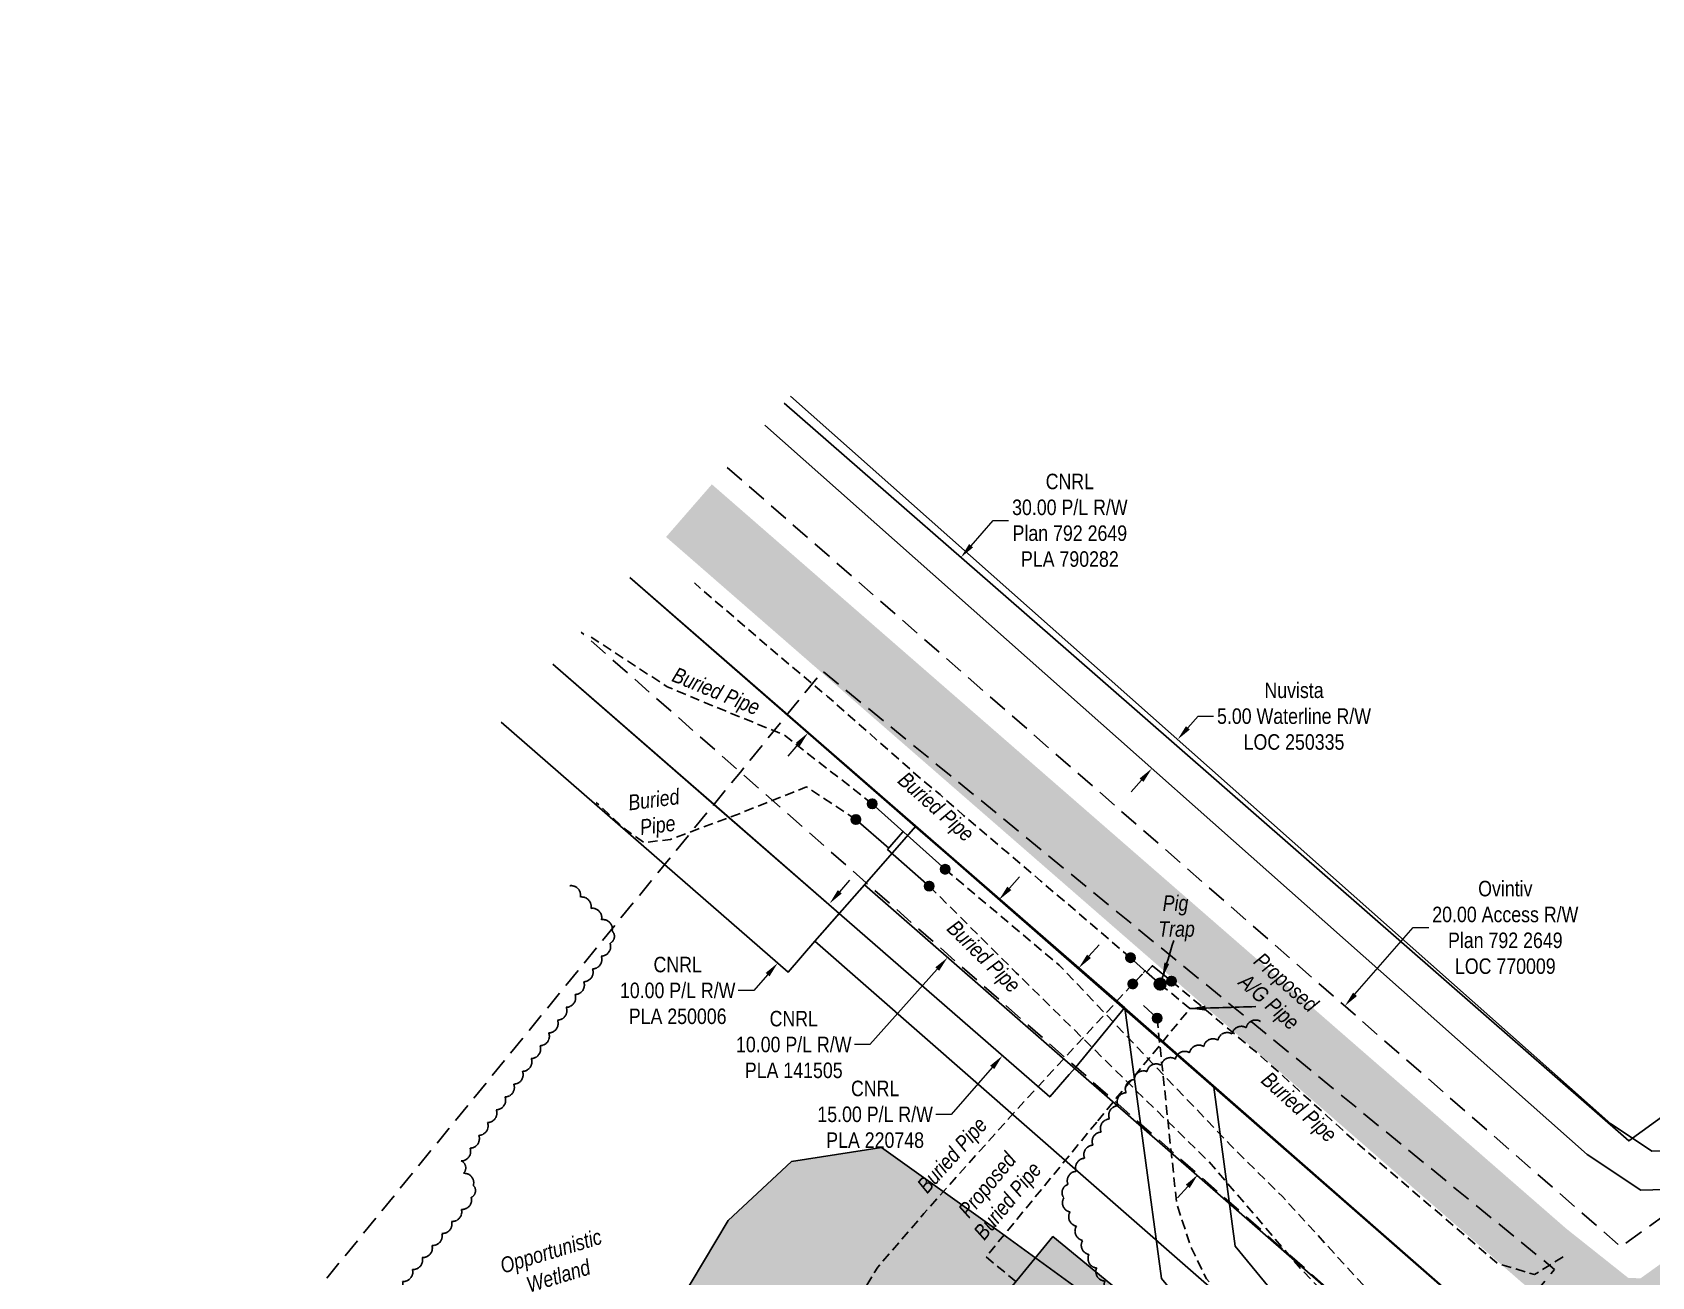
# Model space of a CAD drawing. Extents: x 391856 to 401992, y 6055951 to 6064954.
# Drawn here: x 391871 to 392916, y 6061021 to 6061823 of the extents above; entities that cross this region are included whole.
import ezdxf

# ---------------------------------------------------------------- set-up
doc = ezdxf.new("R2010")
doc.units = 0
doc.header["$LTSCALE"] = 5
doc.header["$PDSIZE"] = 0.5
for name, pattern in [('0', [1, 1, 0]), ('DASHED1', [0.375, 0.25, -0.125]), ('foc-ACCESSROAD', [3.75, 2.5, -1.25]), ('UG_PIPE', [1.875, 1.25, -0.625])]:
    doc.linetypes.add(name, pattern=pattern)
doc.layers.get('Defpoints').update_dxf_attribs({"color": 9})
doc.layers.add('AS-PIPE-AG', color=7, linetype='Continuous', true_color=0x7d00fa)
for name, color, linetype in [('AS-PIPE-UG', 44, 'UG_PIPE'), ('AS-PIPE-UG-T', 44, 'Continuous'), ('AS-ROADS', 254, 'Continuous'), ('AS-SYMBOL', 7, 'Continuous'), ('C-RW', 13, 'Continuous'), ('C-WS', 13, 'foc-ACCESSROAD'), ('F-AR', 190, 'foc-ACCESSROAD'), ('F-RW', 190, 'Continuous'), ('P-CROSSINGS', 250, 'Continuous'), ('P-PROPOSED', 10, 'Continuous'), ('P-PROPOSED-H', 21, 'Continuous'), ('T-BUSH', 110, '0'), ('WETLAND-T', 146, 'Continuous')]:
    doc.layers.add(name, color=color, linetype=linetype)
for name, color, linetype, lineweight in [('C-RW-T', 13, 'Continuous', 9), ('F-AR-T', 190, 'Continuous', 9), ('F-RW-T', 190, 'Continuous', 9), ('T-TEXT', 48, 'Continuous', 18)]:
    doc.layers.add(name, color=color, linetype=linetype, lineweight=lineweight)
doc.styles.add('80CG', font='ARIALN.TTF', dxfattribs={"height": 10})
doc.styles.add('80L', font='ARIALN.TTF', dxfattribs={"height": 10})
doc.dimstyles.new('Compass 5 000', dxfattribs={"dimscale": 5, "dimtxt": 9, "dimasz": 2, "dimexe": 0.2, "dimexo": 0.0625, "dimgap": 0.5, "dimtad": 0, "dimtih": 1, "dimtoh": 1, "dimzin": 0, "dimdsep": 46, "dimtxsty": '80CG', "dimcen": 0.1, "dimse1": 1, "dimse2": 1, "dimclrd": 256, "dimclrt": 256, "dimaunit": 1, "dimadec": 4, "dimazin": 0, "dimtfac": 0.06, "dimtofl": 0, "dimtmove": 0, "dimatfit": 1, "dimfxl": 0.2, "dimtolj": 1, "dimtzin": 0, "dimlwd": -1, "dimarcsym": 0})

# ---------------------------------------------------------------- blocks, each defined once
blk = doc.blocks.new('*D103')
at = {"layer": 'C-RW-T', "transparency": 16777216}
for p, q in [((392501.6, 6061271.2), (392508.2, 6061278.6)), ((392455.1, 6061219.1), (392411.6, 6061170.4)), ((392411.6, 6061170.4), (392401.6, 6061170.4))]:
    blk.add_line(p, q, dxfattribs=at)
for points in [[(392500.3, 6061272.3), (392502.8, 6061270), (392494.9, 6061263.7)], [(392453.8, 6061220.2), (392456.3, 6061218), (392461.7, 6061226.5)]]:
    blk.add_solid(points, dxfattribs=at)
at = {"layer": 'Defpoints', "color": 0, "transparency": 16777216}
for p in [(392461.7, 6061226.5), (392563.1, 6061202.8), (392529.9, 6061165.7)]:
    blk.add_point(p, dxfattribs=at)
at = {"layer": 'C-RW-T', "transparency": 16777216, "insert": (392362.5, 6061170.4), "char_height": 10, "attachment_point": 5, "style": '80CG'}
blk.add_mtext('\\A1;CNRL\\P10.00 P/L R/W\\PPLA 141505', dxfattribs=at)
blk = doc.blocks.new('*D106')
at = {"layer": 'C-RW-T', "transparency": 16777216}
for p, q in [((392552.9, 6061227.3), (392559.5, 6061234.8)), ((392490.5, 6061155.7), (392464.1, 6061125.4)), ((392464.1, 6061125.4), (392454.1, 6061125.4))]:
    blk.add_line(p, q, dxfattribs=at)
for points in [[(392551.7, 6061228.4), (392554.2, 6061226.2), (392546.3, 6061219.7)], [(392489.2, 6061156.8), (392491.8, 6061154.6), (392497.1, 6061163.2)]]:
    blk.add_solid(points, dxfattribs=at)
at = {"layer": 'Defpoints', "color": 0, "transparency": 16777216}
for p in [(392548.4, 6061218), (392497.1, 6061163.2), (392499.1, 6061161.4)]:
    blk.add_point(p, dxfattribs=at)
at = {"layer": 'C-RW-T', "transparency": 16777216, "insert": (392415, 6061125.4), "char_height": 10, "attachment_point": 5, "style": '80CG'}
blk.add_mtext('\\A1;CNRL\\P15.00 P/L R/W\\PPLA 220748', dxfattribs=at)
blk = doc.blocks.new('*D107')
at = {"layer": 'Defpoints', "color": 0, "transparency": 16777216}
for p in [(392718, 6061195.3), (392747.3, 6061169.6), (392652.6, 6061060.9)]:
    blk.add_point(p, dxfattribs=at)
at = {"layer": 'F-AR-T', "transparency": 16777216}
for p, q in [((392724.5, 6061202.8), (392762.1, 6061245.9)), ((392762.1, 6061245.9), (392772.1, 6061245.9)), ((392616.6, 6061079), (392610.1, 6061071.5))]:
    blk.add_line(p, q, dxfattribs=at)
for points in [[(392723.3, 6061203.9), (392725.8, 6061201.7), (392718, 6061195.3)], [(392615.4, 6061080.1), (392617.9, 6061077.9), (392623.2, 6061086.6)]]:
    blk.add_solid(points, dxfattribs=at)
at = {"layer": 'F-AR-T', "transparency": 16777216, "insert": (392821.5, 6061245.9), "char_height": 10, "attachment_point": 5, "style": '80CG'}
blk.add_mtext('\\A1;Ovintiv\\P20.00 Access R/W\\PPlan 792 2649\\PLOC 770009', dxfattribs=at)
blk = doc.blocks.new('*D111')
at = {"layer": 'Defpoints', "color": 0, "transparency": 16777216}
for p in [(392609, 6061368.1), (392610.1, 6061367.1), (392592.4, 6061349.4)]:
    blk.add_point(p, dxfattribs=at)
at = {"layer": 'F-RW-T', "transparency": 16777216}
for p, q in [((392616.7, 6061374.6), (392623.3, 6061382.1)), ((392623.3, 6061382.1), (392633.3, 6061382.1)), ((392586.9, 6061340.9), (392580.2, 6061333.4))]:
    blk.add_line(p, q, dxfattribs=at)
for points in [[(392615.5, 6061375.7), (392618, 6061373.5), (392610.1, 6061367.1)], [(392585.6, 6061342), (392588.1, 6061339.8), (392593.5, 6061348.4)]]:
    blk.add_solid(points, dxfattribs=at)
at = {"layer": 'F-RW-T', "transparency": 16777216, "insert": (392685.2, 6061382.1), "char_height": 10, "attachment_point": 5, "style": '80CG'}
blk.add_mtext('\\A1;Nuvista\\P5.00 Waterline R/W\\PLOC 250335', dxfattribs=at)
blk = doc.blocks.new('*D112')
at = {"layer": 'C-RW-T', "transparency": 16777216}
for p, q in [((392476.9, 6061492), (392491.1, 6061508.4)), ((392491.1, 6061508.4), (392501.1, 6061508.4)), ((392365.1, 6061363.9), (392358.6, 6061356.3))]:
    blk.add_line(p, q, dxfattribs=at)
for points in [[(392475.6, 6061493.1), (392478.1, 6061490.9), (392470.3, 6061484.5)], [(392363.9, 6061365), (392366.4, 6061362.8), (392371.7, 6061371.4)]]:
    blk.add_solid(points, dxfattribs=at)
at = {"layer": 'Defpoints', "color": 0, "transparency": 16777216}
for p in [(392470.3, 6061484.5), (392494.2, 6061463.6), (392395.6, 6061350.6)]:
    blk.add_point(p, dxfattribs=at)
at = {"layer": 'C-RW-T', "transparency": 16777216, "insert": (392540.6, 6061508.4), "char_height": 10, "attachment_point": 5, "style": '80CG', "bg_fill": 3, "box_fill_scale": 1.1, "bg_fill_color": 256, "bg_fill_true_color": 13158600, "bg_fill_transparency": 0}
blk.add_mtext('\\A1;CNRL\\P30.00 P/L R/W\\PPlan 792 2649\\PPLA 790282', dxfattribs=at)
blk = doc.blocks.new('RISER')
h = blk.add_hatch(color=255)
h.dxf.hatch_style = 1
edge = h.paths.add_edge_path()
edge.add_arc((0, 0), 0.7, 0, 360)
blk.add_hatch(color=13).paths.add_polyline_path([(0.58, -0.15), (-0.58, -0.15, 0.774597)])
at = {"color": 13}
blk.add_line((-0.58, -0.15), (0.58, -0.15), dxfattribs=at)
blk.add_circle((0, 0), 0.6, dxfattribs=at)
blk = doc.blocks.new('PIG')
h = blk.add_hatch(color=255)
h.dxf.hatch_style = 1
edge = h.paths.add_edge_path()
edge.add_arc((0, 0), 0.85, 0, 360)
at = {"layer": 'AS-SYMBOL'}
h = blk.add_hatch(color=13, dxfattribs=at)
h.dxf.hatch_style = 1
h.paths.add_polyline_path([(-0.1, 0, 1), (-0.55, 0, 1)])
h = blk.add_hatch(color=13, dxfattribs=at)
h.dxf.hatch_style = 1
h.paths.add_polyline_path([(0.1, 0, 1), (0.55, 0, 1)])
at = {"layer": 'AS-SYMBOL', "color": 13}
for centre, radius in [((0, 0), 0.75), ((-0.33, 0), 0.225), ((0.33, 0), 0.225)]:
    blk.add_circle(centre, radius, dxfattribs=at)

msp = doc.modelspace()

# ---------------------------------------------------------------- hatches: boundary and pattern name
at = {"layer": 'AS-ROADS'}
h = msp.add_hatch(color=256, dxfattribs=at)
h.dxf.hatch_style = 1
h.paths.add_polyline_path([(392614.743, 6060793.041), (392654.613, 6060859.394), (392549.432, 6061010.395), (392494.907, 6061049.975), (392419.167, 6061103.981), (392361.075, 6061095.053), (392320.134, 6061057.003), (392280.334, 6060990.377), (392283.755, 6060944.885), (392340.757, 6060856.781), (392426.725, 6060790.33), (392505.781, 6060805.336)])
at = {"layer": 'P-PROPOSED-H'}
h = msp.add_hatch(color=256, dxfattribs=at)
h.dxf.hatch_style = 1
h.paths.add_polyline_path([(394050.214, 6061603.615), (394006.097, 6061664.267), (393768.327, 6061491.32), (393891.37, 6061321.399), (393558.245, 6061079.499), (393605.71, 6060957.896), (393075.864, 6060696.446), (393023.159, 6060641.287), (392529.649, 6061046.609), (392482.049, 6060988.651), (393029.321, 6060539.174), (393120.935, 6060635.052), (393700.591, 6060921.081), (393649.164, 6061052.833), (393996.045, 6061304.721), (393872.967, 6061474.69)])

# ---------------------------------------------------------------- linework, layer by layer
at = {"layer": 'AS-PIPE-AG', "flags": 128}
for points in [[(392423.738, 6061297.119), (392402.571, 6061315.578)], [(392413.08, 6061325.617), (392460.183, 6061283.425)], [(392449.864, 6061272.566), (392423.004, 6061296.285), (392432.908, 6061307.535)], [(392579.77, 6061226.473), (392579.77, 6061226.498)], [(392590.094, 6061217.175), (392579.775, 6061226.418)], [(392587.247, 6061215.674), (392587.247, 6061215.699), (392581.15, 6061209.287), (392581.155, 6061209.312)], [(392587.247, 6061215.674), (392581.15, 6061209.287)], [(392589.198, 6061217.95), (392589.198, 6061217.975), (392588.133, 6061216.8), (392588.138, 6061216.825)], [(392589.198, 6061217.95), (392588.133, 6061216.8)], [(392606.085, 6061211.243), (392606.085, 6061211.268), (392593.94, 6061221.266), (392593.94, 6061221.291), (392590.094, 6061217.175), (392590.094, 6061217.2)], [(392606.085, 6061211.243), (392593.94, 6061221.266), (392590.094, 6061217.175)], [(392598.832, 6061209.407), (392590.094, 6061217.175)], [(392596.886, 6061187.413), (392588.138, 6061195.506)], [(392597.001, 6061187.408), (392597.001, 6061187.433)]]:
    msp.add_lwpolyline(points, dxfattribs=at)
at = {"layer": 'AS-PIPE-AG', "linetype": 'DASHED1', "ltscale": 5, "flags": 128}
msp.add_lwpolyline([(392598.832, 6061209.407), (392618.045, 6061193.627), (392558.575, 6061121.218)], dxfattribs=at)
at = {"layer": 'AS-PIPE-UG', "flags": 128}
for points in [[(392579.79, 6061226.313), (392521.672, 6061276.028), (392472.083, 6061318.159), (392456.862, 6061331.534), (392445.898, 6061340.563), (392384.234, 6061394.884), (392352.452, 6061421.434), (392298.381, 6061468.032)], [(392413.145, 6061325.642), (392356.168, 6061370.079), (392309.74, 6061389.031), (392280.889, 6061401.096), (392231.905, 6061433.043)], [(392402.631, 6061315.598), (392370.814, 6061336.601), (392325.461, 6061318.524), (392282.9, 6061302.728), (392266.008, 6061300.562), (392252.898, 6061309.926), (392235.121, 6061326.397)], [(392460.178, 6061283.42), (392533.627, 6061221.672), (392644.245, 6061105.537), (392677.757, 6061072.344), (392730.828, 6061014.291), (392789.866, 6060953.473), (392947.092, 6060791.26), (392967.539, 6060780.596), (393002.918, 6060806.161)], [(392450.029, 6061272.441), (392506.056, 6061216.695), (392566.975, 6061156.762), (392630.509, 6061094.698), (392689.457, 6061025.956), (392689.457, 6061025.981), (392768.858, 6060943.019), (392768.988, 6060943.039), (392880.681, 6060857.241), (392911.148, 6060820.717), (392938.118, 6060786.969), (392945.751, 6060773.373), (392942.07, 6060755.696), (392913.198, 6060730.307), (392866.811, 6060690.816), (392809.713, 6060647.71), (392743.663, 6060631.043), (392685.275, 6060601.722)], [(392606.05, 6061211.283), (392606.05, 6061211.308), (392664.097, 6061162.774), (392664.097, 6061162.799), (392727.557, 6061105.277), (392727.557, 6061105.302), (392816.651, 6061029.227), (392840.27, 6061022.154), (392860.498, 6061034.669)], [(392581.155, 6061209.477), (392502.375, 6061124.074), (392446.393, 6061061.455), (392416.657, 6061026.906), (392399.835, 6060999.041)], [(392581.155, 6061209.477), (392581.155, 6061209.502)], [(392606.355, 6061210.992), (392606.36, 6061211.017)], [(392596.851, 6061187.353), (392609.546, 6061067.527), (392613.468, 6061055.592), (392618.9, 6061039.496), (392628.643, 6061019.408), (392655.644, 6060988.176), (392721.414, 6060926.147), (392737.18, 6060910.796), (392766.797, 6060869.926), (392797.479, 6060828.43), (392807.678, 6060827.414), (392812.36, 6060831.891), (392822.989, 6060840.904), (392869.251, 6060877.398), (392909.007, 6060905.244), (392949.037, 6060935.066)], [(392505.849, 6061017.63), (392486.53, 6061033.497), (392558.575, 6061121.218)]]:
    msp.add_lwpolyline(points, dxfattribs=at)
at = {"layer": 'AS-ROADS', "const_width": 45, "flags": 128}
for points in [[(392915.644, 6060996.96), (393950.876, 6061740.185)], [(392915.644, 6060996.985), (392892.692, 6060997.688), (392846.621, 6061034.27), (392294.905, 6061514.645)]]:
    msp.add_lwpolyline(points, dxfattribs=at)
at = {"layer": 'AS-ROADS', "flags": 128}
msp.add_lwpolyline([(392614.743, 6060793.041), (392654.613, 6060859.394), (392549.432, 6061010.395), (392494.907, 6061049.975), (392419.167, 6061103.981), (392361.075, 6061095.053), (392320.134, 6061057.003), (392280.334, 6060990.377), (392283.755, 6060944.885), (392340.757, 6060856.781), (392426.725, 6060790.33), (392505.781, 6060805.336)], close=True, dxfattribs=at)
at = {"layer": 'C-RW'}
msp.add_line((392824.369, 6060844.901), (392376.072, 6061237.09), dxfattribs=at)
at = {"layer": 'C-RW', "flags": 128}
for points in [[(392539.708, 6061423.972), (392901.203, 6061108.247), (393270.373, 6061375.971), (393890.636, 6061823.003)], [(392575.838, 6061194.046), (392892.676, 6060916.539), (392893.395, 6060917.293), (393358.513, 6061254.598), (393976.966, 6061704.317)]]:
    msp.add_lwpolyline(points, dxfattribs=at)
at = {"layer": 'C-RW'}
for points in [[(392356.273, 6061583.873), (392539.708, 6061423.972)], [(392256.756, 6061471.61), (392358.346, 6061383.052), (392440.906, 6061311.071), (392575.838, 6061194.046), (392544.454, 6061155.946), (392540.249, 6061151.125), (392527.614, 6061136.614), (392391.779, 6061254.842), (392311.068, 6061325.092), (392207.094, 6061415.587)], [(392441.017, 6061310.974), (392440.906, 6061311.071), (392358.35, 6061383.049), (392256.756, 6061471.61)], [(392207.094, 6061415.587), (392310.924, 6061325.217), (392391.779, 6061254.842), (392391.779, 6061254.842), (392376.072, 6061237.09), (392358.953, 6061217.127), (392279.23, 6061286.516), (392173.755, 6061378.319)], [(393560.769, 6061080.667), (393413.957, 6060974.231), (393014.19, 6060777.462), (392996.76, 6060759.248), (392408.145, 6061273.336), (392441.035, 6061310.995), (392977.104, 6060842.801), (393375.106, 6061038.701), (393516.747, 6061141.388)], [(392408.145, 6061273.336), (392376.072, 6061237.09)]]:
    msp.add_lwpolyline(points, dxfattribs=at)
at = {"layer": 'C-RW-T'}
for p, q in [((392392.168, 6061268.882), (392398.737, 6061276.422)), ((392345.615, 6061215.478), (392336.712, 6061205.261)), ((392336.712, 6061205.261), (392326.712, 6061205.261))]:
    msp.add_line(p, q, dxfattribs=at)
for points in [[(392390.911, 6061269.977), (392393.424, 6061267.787), (392385.598, 6061261.343)], [(392344.359, 6061216.573), (392346.872, 6061214.383), (392352.185, 6061223.018)]]:
    msp.add_solid(points, dxfattribs=at)
at = {"layer": 'C-WS', "flags": 128}
msp.add_lwpolyline([(391871.37, 6060787.442), (392284.687, 6061293.194), (392328.076, 6061346.073), (392354.866, 6061379.052), (392381.133, 6061411.2), (392853.156, 6061025.442), (392814.613, 6060978.306), (392786.222, 6060943.52), (392782.964, 6060939.55), (392764.545, 6060917.082), (392752.933, 6060902.87), (392751.265, 6060900.839), (392724.837, 6060868.519), (392720.609, 6060863.35), (392708.7, 6060848.785), (392614.067, 6060733.053), (392599.915, 6060715.753), (392351.501, 6060411.964), (392321.416, 6060375.174)], dxfattribs=at)
at = {"layer": 'F-AR', "flags": 128}
for points in [[(392319.598, 6061542.501), (392896.065, 6061039.999), (393025.105, 6061133.205), (393106.158, 6061191.746), (393166.976, 6061235.675), (393212.145, 6061268.303), (393265.391, 6061306.763), (393293.243, 6061326.877), (393371.768, 6061383.592), (393412.648, 6061413.122), (393495.937, 6061473.277), (393556.789, 6061517.24), (393617.603, 6061561.166), (393814.36, 6061703.291), (393871.255, 6061745.45), (393920.504, 6061781.941)], [(393978.446, 6061702.282), (393868.419, 6061622.419), (393675.118, 6061482.018), (393614.407, 6061437.957), (393553.586, 6061393.891), (393460.029, 6061325.976), (393419.63, 6061296.661), (393356.946, 6061251.159), (393335.957, 6061235.927), (393225.181, 6061155.514), (393164.466, 6061111.443), (393083.55, 6061052.712), (392890.231, 6060912.392), (392859.035, 6060879.532), (392802.642, 6060929.096), (392786.222, 6060943.52), (392639.257, 6061072.647), (392582.035, 6061122.923), (392409.297, 6061274.703), (392328.076, 6061346.073), (392225.426, 6061436.267)]]:
    msp.add_lwpolyline(points, dxfattribs=at)
at = {"layer": 'F-RW'}
for points in [[(393590.031, 6061649.162), (393587.959, 6061625.253), (393576.135, 6061618.539), (393510.441, 6061581.225), (393500.999, 6061575.863), (393480.583, 6061532.888), (393481.636, 6061526.959), (393489.64, 6061481.961), (393491.725, 6061470.234), (393497.559, 6061437.42), (393427.225, 6061386.31), (393386.33, 6061356.594), (393185.263, 6061210.491), (393124.57, 6061166.391), (393071.379, 6061127.74), (393039.829, 6061112.925), (392965.688, 6061078.112), (392948.159, 6061077.626), (392908.86, 6061076.539), (392874.239, 6061099.51), (392343.761, 6061569.759)], [(392360.345, 6061588.467), (392889.519, 6061119.374), (392905.459, 6061108.801), (392916.085, 6061101.748), (392959.782, 6061102.956), (393025.085, 6061133.338), (393058.604, 6061149.359), (393109.882, 6061186.621), (393170.574, 6061230.72), (393374.355, 6061378.797), (393415.182, 6061408.462), (393470.205, 6061448.447), (393469.222, 6061453.98), (393459.141, 6061510.68), (393456.005, 6061528.315), (393454.568, 6061536.391), (393467.035, 6061562.634)], [(392633.382, 6061143.002), (392647.329, 6061040.45), (392815.644, 6060835.832), (392893.395, 6060917.293), (393358.513, 6061254.598), (393761.894, 6060221.082)], [(392575.977, 6061194.071), (392599.697, 6061019.648), (392780.842, 6060799.433), (392812.865, 6060760.504), (392926.427, 6060879.483), (393335.469, 6061176.122), (393715.33, 6060202.868)]]:
    msp.add_lwpolyline(points, dxfattribs=at)
at = {"layer": 'P-PROPOSED', "flags": 128}
msp.add_lwpolyline([(394006.097, 6061664.267), (393768.327, 6061491.32), (393891.37, 6061321.399), (393558.245, 6061079.499), (393605.71, 6060957.896), (393075.864, 6060696.446), (393023.159, 6060641.287), (392529.649, 6061046.609), (392482.049, 6060988.651), (393029.321, 6060539.174), (393120.935, 6060635.052), (393700.591, 6060921.081), (393649.164, 6061052.833), (393996.045, 6061304.721), (393872.967, 6061474.69), (394050.214, 6061603.615)], dxfattribs=at)
at = {"layer": 'T-BUSH', "flags": 128}
for points in [[(392217.988, 6061272.804, -0.52056705), (392224.832, 6061265.513, -0.52056705), (392231.676, 6061258.221, -0.52056705), (392238.519, 6061250.93, -0.52056705), (392245.363, 6061243.639, -0.52056705), (392243.969, 6061235.711, -0.52056705), (392238.326, 6061227.455, -0.52056705), (392232.684, 6061219.199, -0.52056705), (392227.041, 6061210.943, -0.52056705), (392221.399, 6061202.687, -0.52056705), (392215.756, 6061194.431, -0.52056705), (392210.114, 6061186.175, -0.52056705), (392204.471, 6061177.919, -0.52056705), (392198.829, 6061169.663, -0.52056705), (392193.186, 6061161.407, -0.52056705), (392187.544, 6061153.151, -0.52056705), (392181.901, 6061144.895, -0.52056705), (392176.258, 6061136.638, -0.52056705), (392170.616, 6061128.382, -0.52056705), (392164.973, 6061120.126, -0.52056705), (392159.331, 6061111.87, -0.52056705), (392153.688, 6061103.614, -0.52056705), (392148.046, 6061095.358, -0.52056705), (392149.51, 6061087.399, -0.52056705), (392155.821, 6061079.643, -0.52056705), (392154.422, 6061071.889, -0.52056705), (392148.104, 6061064.138, -0.52056705), (392141.786, 6061056.386, -0.52056705), (392135.468, 6061048.635, -0.52056705), (392129.15, 6061040.883, -0.52056705), (392122.833, 6061033.132, -0.52056705), (392116.515, 6061025.38, -0.52056705), (392110.197, 6061017.629, -0.52056705), (392103.879, 6061009.877, -0.52056705), (392097.561, 6061002.126, -0.52056705), (392091.244, 6060994.374, -0.52056705), (392084.926, 6060986.623, -0.52056705), (392078.608, 6060978.872, -0.52056705), (392072.29, 6060971.12, -0.52056705), (392066.843, 6060962.869, -0.52056705), (392063.34, 6060953.503, -0.52056705), (392059.838, 6060944.136, -0.52056705), (392056.335, 6060934.77, -0.52056705), (392052.833, 6060925.403, -0.52056705), (392049.33, 6060916.036, -0.52056705), (392045.828, 6060906.67, -0.52056705), (392043.109, 6060897.516, -0.52056705), (392050.862, 6060891.2, -0.52056705), (392058.615, 6060884.884, -0.52056705), (392066.368, 6060878.567, -0.52056705), (392074.121, 6060872.251, -0.52056705), (392081.873, 6060865.935, -0.52056705), (392089.626, 6060859.619, -0.52056705), (392097.379, 6060853.303, -0.52056705), (392105.132, 6060846.987, -0.52056705), (392112.885, 6060840.671, -0.52056705), (392120.638, 6060834.355, -0.52056705), (392128.391, 6060828.038, -0.52056705), (392136.143, 6060821.722, -0.52056705), (392143.896, 6060815.406, -0.52056705), (392151.649, 6060809.09, -0.52056705), (392159.402, 6060802.774, -0.52056705), (392167.155, 6060796.458, -0.52056705), (392174.908, 6060790.142, -0.52056705), (392182.66, 6060783.826, -0.52056705), (392190.413, 6060777.509, -0.52056705), (392198.166, 6060771.193, -0.52056705), (392205.919, 6060764.877, -0.52056705), (392213.672, 6060758.561, -0.52056705), (392216.364, 6060748.945, -0.52056705), (392219.016, 6060739.303, -0.52056705), (392221.669, 6060729.661, -0.52056705), (392224.322, 6060720.02, -0.52056705), (392226.975, 6060710.378, -0.52056705), (392229.628, 6060700.736, -0.52056705), (392232.281, 6060691.095, -0.52056705), (392240.538, 6060688.391, -0.52056705), (392250.522, 6060687.826, -0.52056705), (392260.506, 6060687.261, -0.52056705), (392270.49, 6060686.696, -0.52056705), (392280.474, 6060686.13, -0.52056705), (392289.991, 6060683.587, -0.52056705), (392299.177, 6060679.634, -0.52056705), (392308.362, 6060675.681, -0.52056705), (392317.548, 6060671.728, -0.52056705), (392326.734, 6060667.775, -0.52056705), (392335.919, 6060663.822, -0.52056705), (392344.918, 6060659.488, -0.52056705), (392353.668, 6060654.647, -0.52056705), (392362.418, 6060649.806, -0.52056705), (392371.168, 6060644.965, -0.52056705), (392379.918, 6060640.124, -0.52056705), (392388.668, 6060635.283, -0.52056705), (392397.418, 6060630.441, -0.52056705), (392405.563, 6060628.565, -0.52056705), (392411.713, 6060636.45, -0.52056705), (392417.864, 6060644.335, -0.52056705), (392424.014, 6060652.22, -0.52056705), (392430.165, 6060660.105, -0.52056705), (392436.315, 6060667.989, -0.52056705), (392442.466, 6060675.874, -0.52056705), (392448.616, 6060683.759, -0.52056705), (392454.767, 6060691.644, -0.52056705), (392460.917, 6060699.529, -0.52056705), (392467.014, 6060707.455, -0.52056705), (392473.02, 6060715.45, -0.52056705), (392479.026, 6060723.446, -0.52056705), (392485.033, 6060731.441, -0.52056705), (392491.039, 6060739.436, -0.52056705), (392497.045, 6060747.432, -0.52056705), (392503.051, 6060755.427, -0.52056705), (392510.626, 6060761.566, -0.52056705), (392519.511, 6060766.154, -0.52056705), (392528.397, 6060770.741, -0.52056705), (392537.283, 6060775.328, -0.52056705), (392546.169, 6060779.916, -0.52056705), (392555.054, 6060784.503, -0.52056705), (392563.94, 6060789.091, -0.52056705), (392572.826, 6060793.678, -0.52056705), (392582.564, 6060793.037, -0.52056705), (392592.446, 6060791.509, -0.52056705), (392602.329, 6060789.981, -0.52056705), (392609.935, 6060787.708, -0.52056705), (392602.868, 6060780.633, -0.52056705), (392595.8, 6060773.559, -0.52056705), (392588.733, 6060766.484, -0.52056705), (392581.666, 6060759.409, -0.52056705), (392574.598, 6060752.334, -0.52056705), (392567.531, 6060745.259, -0.52056705), (392560.464, 6060738.185, -0.52056705), (392553.396, 6060731.11, -0.52056705), (392546.329, 6060724.035, -0.52056705), (392539.262, 6060716.96, -0.52056705), (392532.194, 6060709.885, -0.52056705), (392525.127, 6060702.811, -0.52056705), (392518.06, 6060695.736, -0.52056705), (392510.992, 6060688.661, -0.52056705), (392503.925, 6060681.586, -0.52056705), (392496.858, 6060674.511, -0.52056705), (392489.791, 6060667.437, -0.52056705), (392482.685, 6060660.324, -0.52056705)], [(392663.537, 6061185.351, 0.52056705), (392654.39, 6061181.31, 0.52056705), (392645.243, 6061177.268, 0.52056705), (392636.096, 6061173.227, 0.52056705), (392626.949, 6061169.185, 0.52056705), (392617.802, 6061165.144, 0.52056705), (392608.655, 6061161.102, 0.52056705), (392599.508, 6061157.061, 0.52056705), (392590.361, 6061153.019, 0.52056705), (392582.203, 6061147.83, 0.52056705), (392576.855, 6061139.381, 0.52056705), (392571.506, 6061130.931, 0.52056705), (392566.158, 6061122.482, 0.52056705), (392560.809, 6061114.032, 0.52056705), (392555.461, 6061105.583, 0.52056705), (392550.112, 6061097.133, 0.52056705), (392544.764, 6061088.684, 0.52056705), (392539.416, 6061080.234, 0.52056705), (392536.686, 6061071.592, 0.52056705), (392540.74, 6061062.451, 0.52056705), (392544.794, 6061053.31, 0.52056705), (392548.849, 6061044.168, 0.52056705), (392552.903, 6061035.027, 0.52056705), (392557.833, 6061026.355, 0.52056705), (392563.201, 6061017.918, 0.52056705), (392568.57, 6061009.482, 0.52056705), (392573.938, 6061001.045, 0.52056705), (392579.307, 6060992.608, 0.52056705), (392584.676, 6060984.171, 0.52056705), (392590.044, 6060975.735, 0.52056705), (392595.413, 6060967.298, 0.52056705), (392600.782, 6060958.861, 0.52056705), (392606.15, 6060950.425, 0.52056705), (392611.519, 6060941.988, 0.52056705), (392616.887, 6060933.551, 0.52056705), (392622.256, 6060925.115, 0.52056705), (392627.625, 6060916.678, 0.52056705), (392632.993, 6060908.241, 0.52056705), (392638.362, 6060899.804, 0.52056705), (392643.731, 6060891.368, 0.52056705), (392649.099, 6060882.931, 0.52056705), (392654.468, 6060874.494, 0.52056705), (392662.151, 6060869.318, 0.52056705), (392671.887, 6060867.032, 0.52056705), (392681.622, 6060864.746, 0.52056705), (392691.357, 6060862.46, 0.52056705), (392700.528, 6060863.857, 0.52056705), (392709.133, 6060868.952, 0.52056705), (392717.737, 6060874.047, 0.52056705), (392726.342, 6060879.142, 0.52056705), (392733.91, 6060885.624, 0.52056705), (392741.233, 6060892.434, 0.52056705), (392748.555, 6060899.244, 0.52056705), (392755.878, 6060906.054, 0.52056705), (392763.201, 6060912.864, 0.52056705), (392770.524, 6060919.674, 0.52056705), (392777.847, 6060926.484, 0.52056705), (392785.17, 6060933.294, 0.52056705), (392792.492, 6060940.104, 0.52056705), (392799.815, 6060946.914, 0.52056705), (392807.138, 6060953.724, 0.52056705), (392815.659, 6060961.648, 0.52056705)]]:
    msp.add_lwpolyline(points, format="xyb", dxfattribs=at)

# ---------------------------------------------------------------- block references
at = {"layer": 'AS-SYMBOL'}
for name, p, xscale, yscale, zscale in [('RISER', (392413.145, 6061325.642), 5.000000000000034, 5.000000000000034, 5.000000000000034), ('RISER', (392402.621, 6061315.513), 5.000000000000034, 5.000000000000034, 5.000000000000034), ('RISER', (392460.178, 6061283.42), 5.000000000000034, 5.000000000000034, 5.000000000000034), ('RISER', (392449.864, 6061272.566), 5.000000000000034, 5.000000000000034, 5.000000000000034), ('RISER', (392579.775, 6061226.418), 5.000000000000034, 5.000000000000034, 5.000000000000034), ('RISER', (392581.135, 6061209.477), 5.000000000000034, 5.000000000000034, 5.000000000000034), ('PIG', (392598.832, 6061209.407), 5.000000000000037, 5.000000000000037, 5.000000000000037), ('RISER', (392606.15, 6061211.278), 5.000000000000034, 5.000000000000034, 5.000000000000034), ('RISER', (392596.886, 6061187.413), 5.000000000000034, 5.000000000000034, 5.000000000000034)]:
    msp.add_blockref(name, p, dxfattribs=dict(at, xscale=xscale, yscale=yscale, zscale=zscale))

# ---------------------------------------------------------------- texts
at = {"layer": 'AS-PIPE-AG', "linetype": 'DASHED1', "ltscale": 5, "insert": (392660.991, 6061234.228), "char_height": 10, "attachment_point": 1, "rotation": 318.444188, "style": '80L'}
msp.add_mtext_dynamic_manual_height_columns('\\pi5.46373;{\\fArial Narrow|b0|i1|c0|p34;Proposed\\P\\pi7.18611;A/G Pipe}', width=59.9452, gutter_width=50, heights=[0], dxfattribs=at)
at = {"layer": 'AS-PIPE-UG-T', "char_height": 10, "attachment_point": 1, "style": '80L'}
for s, width, insert, rotation in [('\\pi0.75023;{\\fArial Narrow|b0|i1|c0|p34;Buried Pipe}', 59.9452, (392286.295, 6061414.464), 337.794254), ('\\pi0.75023;{\\fArial Narrow|b0|i1|c0|p34;Buried Pipe}', 59.9452, (392434.9, 6061347.64), 318.622482), ('\\pi0.3399;{\\fArial Narrow|b0|i1|c0|p34;Buried\\P\\pi5.81057;Pipe}', 33.76985, (392254.777, 6061331.178), 7.306616), ('\\pi0.75023;{\\fArial Narrow|b0|i1|c0|p34;Buried Pipe}', 59.9452, (392467.061, 6061252.164), 315.467159), ('\\pi0.75023;{\\fArial Narrow|b0|i1|c0|p34;Buried Pipe}', 59.9452, (392669.411, 6061154.302), 317.821989), ('\\pi0.75023;{\\fArial Narrow|b0|i1|c0|p34;Buried Pipe}', 59.9452, (392440.664, 6061079.907), 48.20325), ('\\pi5.46373;{\\fArial Narrow|b0|i1|c0|p34;Proposed\\P\\pi0.75023;Buried Pipe}', 59.9452, (392464.331, 6061059.997), 50.603561)]:
    msp.add_mtext_dynamic_manual_height_columns(s, width=width, gutter_width=50, heights=[0], dxfattribs=dict(at, insert=insert, rotation=rotation))
at = {"layer": 'C-RW-T', "insert": (392287.626, 6061205.261), "char_height": 10, "attachment_point": 5, "style": '80CG'}
msp.add_mtext('\\A1;CNRL\\P10.00 P/L R/W\\PPLA 250006', dxfattribs=at)
at = {"layer": 'T-TEXT', "insert": (392596.873, 6061266.626), "char_height": 10, "attachment_point": 1, "style": '80L'}
msp.add_mtext_dynamic_manual_height_columns('\\pi3.62776;{\\fArial Narrow|b0|i1|c0|p34;Pig\\P\\pi0.75941;Trap}', width=23.40832, gutter_width=50, heights=[0], dxfattribs=at)
at = {"layer": 'WETLAND-T', "insert": (392171.503, 6061032.08), "char_height": 10, "attachment_point": 1, "rotation": 16.827996, "style": '80L'}
msp.add_mtext_dynamic_manual_height_columns('\\pi0.57524;{\\fArial Narrow|b0|i1|c0|p34;Opportunistic\\P\\pi13.32763;Wetland}', width=67.72619, gutter_width=50, heights=[0], dxfattribs=at)

# ---------------------------------------------------------------- dimensions: what is measured, and where the dimension line sits
at = {"layer": 'C-RW-T'}
for base, p1, p2, angle, text, picture, middle in [((392461.73, 6061226.536), (392563.093, 6061202.815), (392529.93, 6061165.661), 228.247949, 'CNRL\\P10.00 P/L R/W\\PPLA 141505', '*D103', (392362.539, 6061170.398)), ((392497.065, 6061163.204), (392548.353, 6061217.979), (392499.079, 6061161.448), 228.92283, 'CNRL\\P15.00 P/L R/W\\PPLA 220748', '*D106', (392415.044, 6061125.415))]:
    dim = msp.add_linear_dim(base=base, p1=p1, p2=p2, angle=angle, text=text, dimstyle='Compass 5 000', dxfattribs=at)
    dim.commit()
    dim.dimension.update_dxf_attribs({"geometry": picture, "text_midpoint": middle, "dimtype": 161})
at = {"layer": 'F-AR-T'}
dim = msp.add_linear_dim(base=(392717.95, 6061195.26), p1=(392652.584, 6061060.938), p2=(392747.34, 6061169.642), angle=48.92162, text='Ovintiv\\P20.00 Access R/W\\PPlan 792 2649\\PLOC 770009', dimstyle='Compass 5 000', dxfattribs=at)
dim.commit()
dim.dimension.update_dxf_attribs({"geometry": '*D107', "text_midpoint": (392821.47, 6061245.871), "dimtype": 161})

# ---------------------------------------------------------------- leaders
at = {"layer": 'AS-PIPE-AG', "path_type": 1}
msp.add_leader([(392618.045, 6061193.627), (392660.554, 6061194.874)], dimstyle='Compass 5 000', override={"dimgap": 0.5, "dimtad": 0}, dxfattribs=at)
at = {"layer": 'T-TEXT', "path_type": 1}
msp.add_leader([(392600.197, 6061213.301), (392607.638, 6061237.522)], dimstyle='Compass 5 000', override={"dimgap": 0.5, "dimtad": 0}, dxfattribs=at)

# ---------------------------------------------------------------- next in the draw order: dimensions: what is measured, and where the dimension line sits
at = {"layer": 'C-RW-T'}
dim = msp.add_linear_dim(base=(392470.282, 6061484.491), p1=(392395.635, 6061350.559), p2=(392494.205, 6061463.637), angle=48.921159, text='CNRL\\P30.00 P/L R/W\\PPlan 792 2649\\PPLA 790282', dimstyle='Compass 5 000', override={"dimtfill": 1}, dxfattribs=at)
dim.commit()
dim.dimension.update_dxf_attribs({"geometry": '*D112', "text_midpoint": (392540.583, 6061508.395), "dimtype": 161})

# ---------------------------------------------------------------- next in the draw order: linework, layer by layer
at = {"layer": 'P-CROSSINGS', "flags": 128}
msp.add_lwpolyline([(392575.977, 6061194.071), (392256.756, 6061471.61)], dxfattribs=at)

# ---------------------------------------------------------------- next in the draw order: dimensions: what is measured, and where the dimension line sits
at = {"layer": 'F-RW-T'}
dim = msp.add_aligned_dim(p1=(392592.394, 6061349.355), p2=(392608.977, 6061368.063), distance=-1.473, text='Nuvista\\P5.00 Waterline R/W\\PLOC 250335', dimstyle='Compass 5 000', dxfattribs=at)
dim.commit()
dim.dimension.update_dxf_attribs({"geometry": '*D111', "text_midpoint": (392685.223, 6061382.052)})

doc.saveas('drawing.dxf')
